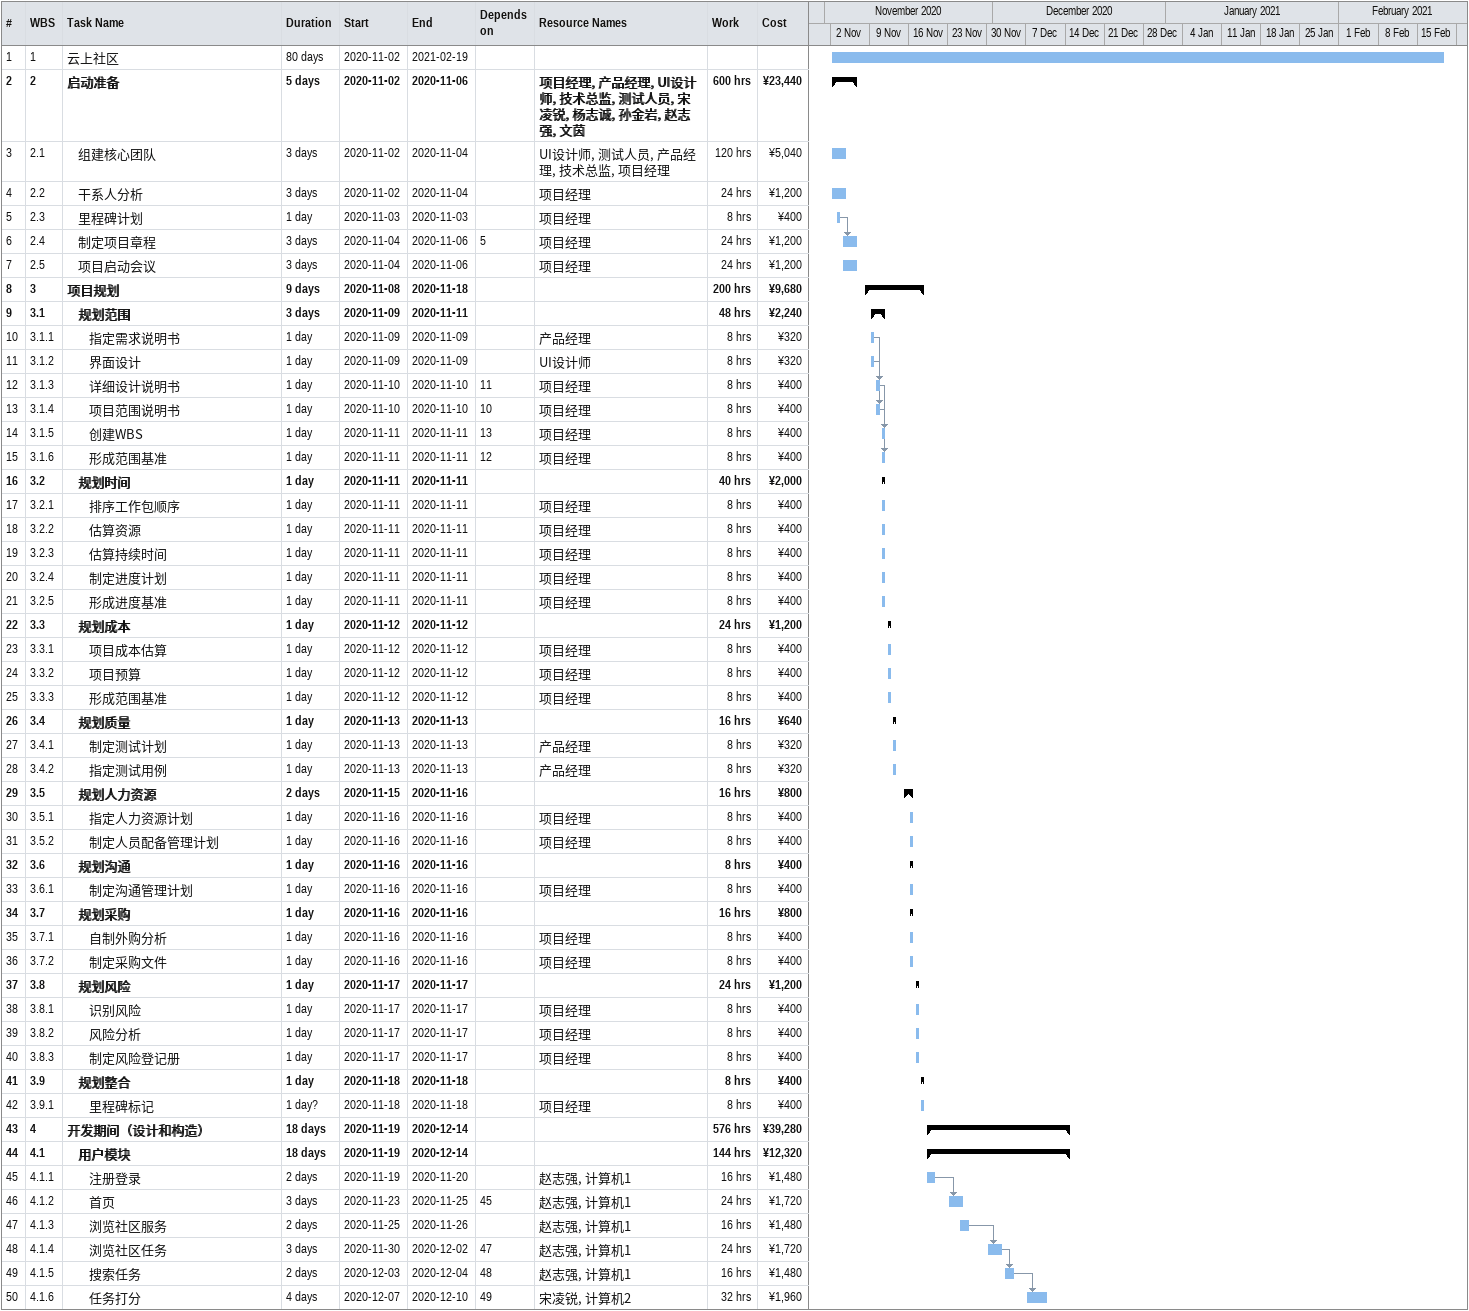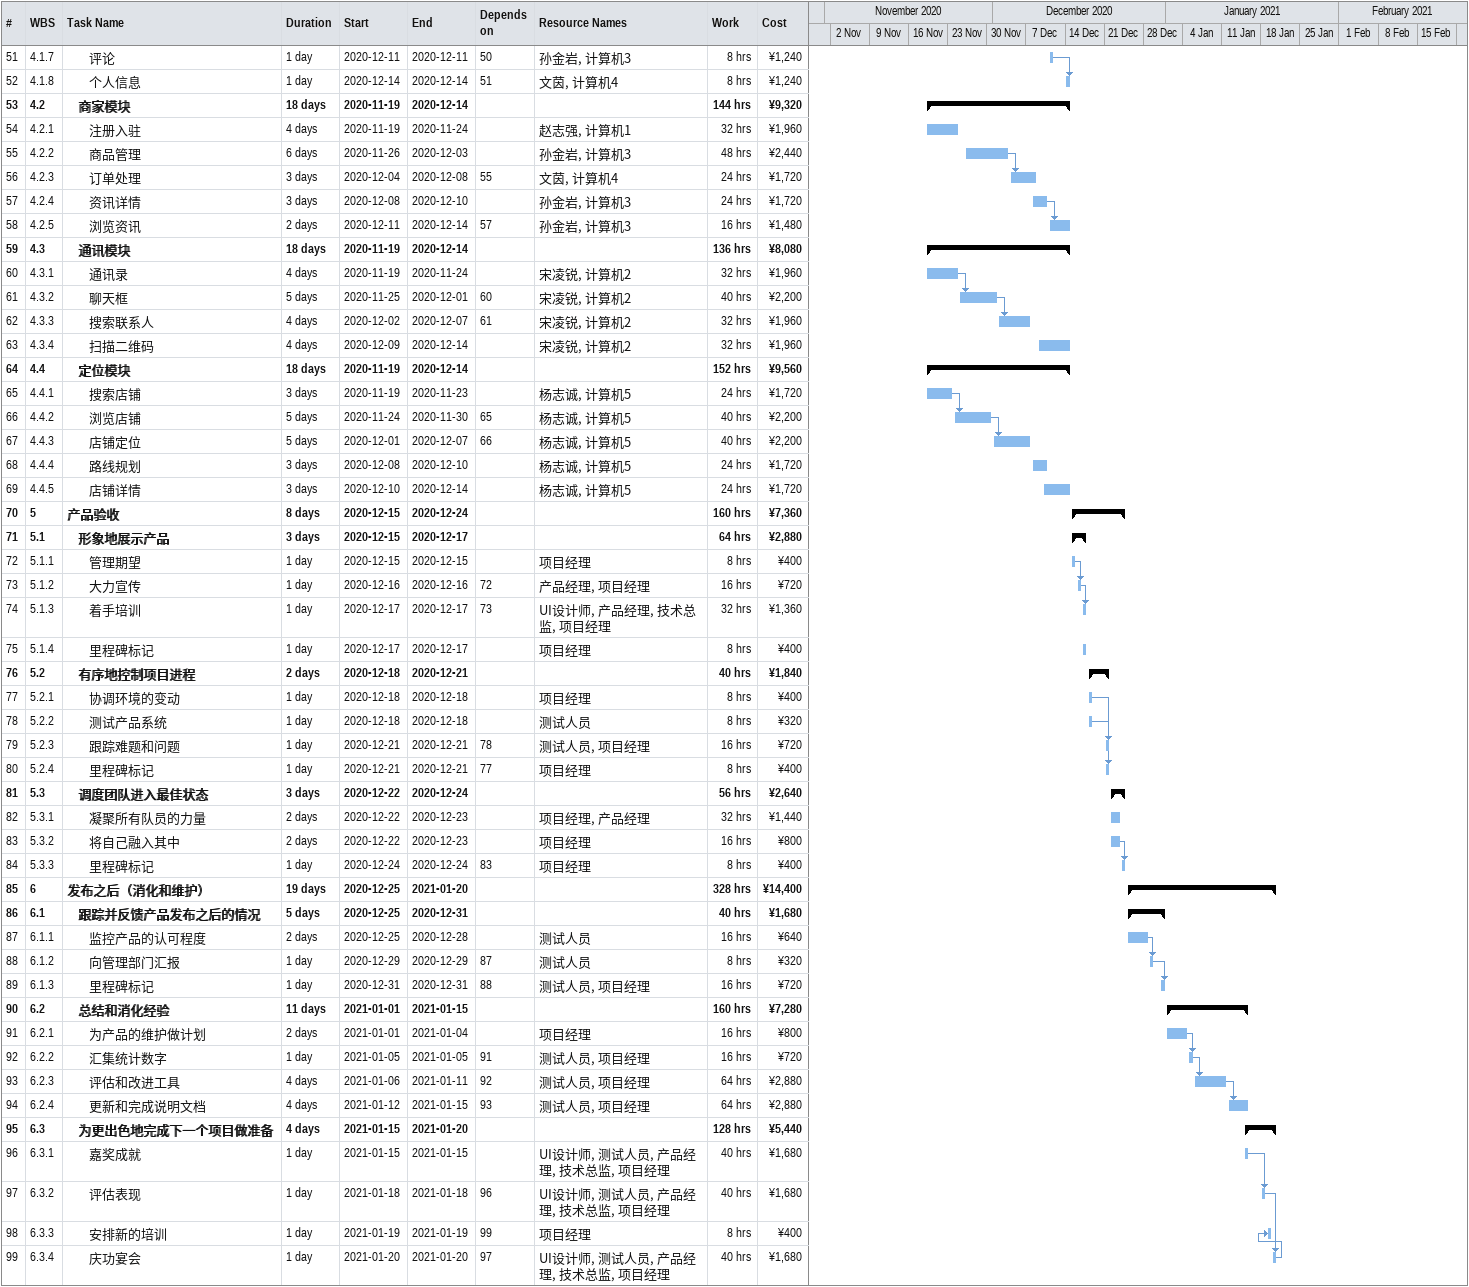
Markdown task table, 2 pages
| ID | WBS | Task | Duration | Start | Finish | Predecessors | Resources | Work (h) | Cost (¥) |
|---|---|---|---|---|---|---|---|---|---|
| 1 | 1 | 云上社区 | 80d | 2020-11-02 | 2021-02-19 |  |  |  |  |
| 2 | 2 | **启动准备** | 5d | 2020-11-02 | 2020-11-06 |  | 项目经理, 产品经理, UI设计师, 技术总监, 测试人员, 宋凌锐, 杨志诚, 孙金岩, 赵志强, 文茵 | 600 | 23440 |
| 3 | 2.1 | 组建核心团队 | 3d | 2020-11-02 | 2020-11-04 |  | UI设计师, 测试人员, 产品经理, 技术总监, 项目经理 | 120 | 5040 |
| 4 | 2.2 | 干系人分析 | 3d | 2020-11-02 | 2020-11-04 |  | 项目经理 | 24 | 1200 |
| 5 | 2.3 | 里程碑计划 | 1d | 2020-11-03 | 2020-11-03 |  | 项目经理 | 8 | 400 |
| 6 | 2.4 | 制定项目章程 | 3d | 2020-11-04 | 2020-11-06 | 5 | 项目经理 | 24 | 1200 |
| 7 | 2.5 | 项目启动会议 | 3d | 2020-11-04 | 2020-11-06 |  | 项目经理 | 24 | 1200 |
| 8 | 3 | **项目规划** | 9d | 2020-11-08 | 2020-11-18 |  |  | 200 | 9680 |
| 9 | 3.1 | **规划范围** | 3d | 2020-11-09 | 2020-11-11 |  |  | 48 | 2240 |
| 10 | 3.1.1 | 指定需求说明书 | 1d | 2020-11-09 | 2020-11-09 |  | 产品经理 | 8 | 320 |
| 11 | 3.1.2 | 界面设计 | 1d | 2020-11-09 | 2020-11-09 |  | UI设计师 | 8 | 320 |
| 12 | 3.1.3 | 详细设计说明书 | 1d | 2020-11-10 | 2020-11-10 | 11 | 项目经理 | 8 | 400 |
| 13 | 3.1.4 | 项目范围说明书 | 1d | 2020-11-10 | 2020-11-10 | 10 | 项目经理 | 8 | 400 |
| 14 | 3.1.5 | 创建WBS | 1d | 2020-11-11 | 2020-11-11 | 13 | 项目经理 | 8 | 400 |
| 15 | 3.1.6 | 形成范围基准 | 1d | 2020-11-11 | 2020-11-11 | 12 | 项目经理 | 8 | 400 |
| 16 | 3.2 | **规划时间** | 1d | 2020-11-11 | 2020-11-11 |  |  | 40 | 2000 |
| 17 | 3.2.1 | 排序工作包顺序 | 1d | 2020-11-11 | 2020-11-11 |  | 项目经理 | 8 | 400 |
| 18 | 3.2.2 | 估算资源 | 1d | 2020-11-11 | 2020-11-11 |  | 项目经理 | 8 | 400 |
| 19 | 3.2.3 | 估算持续时间 | 1d | 2020-11-11 | 2020-11-11 |  | 项目经理 | 8 | 400 |
| 20 | 3.2.4 | 制定进度计划 | 1d | 2020-11-11 | 2020-11-11 |  | 项目经理 | 8 | 400 |
| 21 | 3.2.5 | 形成进度基准 | 1d | 2020-11-11 | 2020-11-11 |  | 项目经理 | 8 | 400 |
| 22 | 3.3 | **规划成本** | 1d | 2020-11-12 | 2020-11-12 |  |  | 24 | 1200 |
| 23 | 3.3.1 | 项目成本估算 | 1d | 2020-11-12 | 2020-11-12 |  | 项目经理 | 8 | 400 |
| 24 | 3.3.2 | 项目预算 | 1d | 2020-11-12 | 2020-11-12 |  | 项目经理 | 8 | 400 |
| 25 | 3.3.3 | 形成范围基准 | 1d | 2020-11-12 | 2020-11-12 |  | 项目经理 | 8 | 400 |
| 26 | 3.4 | **规划质量** | 1d | 2020-11-13 | 2020-11-13 |  |  | 16 | 640 |
| 27 | 3.4.1 | 制定测试计划 | 1d | 2020-11-13 | 2020-11-13 |  | 产品经理 | 8 | 320 |
| 28 | 3.4.2 | 指定测试用例 | 1d | 2020-11-13 | 2020-11-13 |  | 产品经理 | 8 | 320 |
| 29 | 3.5 | **规划人力资源** | 2d | 2020-11-15 | 2020-11-16 |  |  | 16 | 800 |
| 30 | 3.5.1 | 指定人力资源计划 | 1d | 2020-11-16 | 2020-11-16 |  | 项目经理 | 8 | 400 |
| 31 | 3.5.2 | 制定人员配备管理计划 | 1d | 2020-11-16 | 2020-11-16 |  | 项目经理 | 8 | 400 |
| 32 | 3.6 | **规划沟通** | 1d | 2020-11-16 | 2020-11-16 |  |  | 8 | 400 |
| 33 | 3.6.1 | 制定沟通管理计划 | 1d | 2020-11-16 | 2020-11-16 |  | 项目经理 | 8 | 400 |
| 34 | 3.7 | **规划采购** | 1d | 2020-11-16 | 2020-11-16 |  |  | 16 | 800 |
| 35 | 3.7.1 | 自制外购分析 | 1d | 2020-11-16 | 2020-11-16 |  | 项目经理 | 8 | 400 |
| 36 | 3.7.2 | 制定采购文件 | 1d | 2020-11-16 | 2020-11-16 |  | 项目经理 | 8 | 400 |
| 37 | 3.8 | **规划风险** | 1d | 2020-11-17 | 2020-11-17 |  |  | 24 | 1200 |
| 38 | 3.8.1 | 识别风险 | 1d | 2020-11-17 | 2020-11-17 |  | 项目经理 | 8 | 400 |
| 39 | 3.8.2 | 风险分析 | 1d | 2020-11-17 | 2020-11-17 |  | 项目经理 | 8 | 400 |
| 40 | 3.8.3 | 制定风险登记册 | 1d | 2020-11-17 | 2020-11-17 |  | 项目经理 | 8 | 400 |
| 41 | 3.9 | **规划整合** | 1d | 2020-11-18 | 2020-11-18 |  |  | 8 | 400 |
| 42 | 3.9.1 | 里程碑标记 | 1d? | 2020-11-18 | 2020-11-18 |  | 项目经理 | 8 | 400 |
| 43 | 4 | **开发期间（设计和构造）** | 18d | 2020-11-19 | 2020-12-14 |  |  | 576 | 39280 |
| 44 | 4.1 | **用户模块** | 18d | 2020-11-19 | 2020-12-14 |  |  | 144 | 12320 |
| 45 | 4.1.1 | 注册登录 | 2d | 2020-11-19 | 2020-11-20 |  | 赵志强, 计算机1 | 16 | 1480 |
| 46 | 4.1.2 | 首页 | 3d | 2020-11-23 | 2020-11-25 | 45 | 赵志强, 计算机1 | 24 | 1720 |
| 47 | 4.1.3 | 浏览社区服务 | 2d | 2020-11-25 | 2020-11-26 |  | 赵志强, 计算机1 | 16 | 1480 |
| 48 | 4.1.4 | 浏览社区任务 | 3d | 2020-11-30 | 2020-12-02 | 47 | 赵志强, 计算机1 | 24 | 1720 |
| 49 | 4.1.5 | 搜索任务 | 2d | 2020-12-03 | 2020-12-04 | 48 | 赵志强, 计算机1 | 16 | 1480 |
| 50 | 4.1.6 | 任务打分 | 4d | 2020-12-07 | 2020-12-10 | 49 | 宋凌锐, 计算机2 | 32 | 1960 |
| 51 | 4.1.7 | 评论 | 1d | 2020-12-11 | 2020-12-11 | 50 | 孙金岩, 计算机3 | 8 | 1240 |
| 52 | 4.1.8 | 个人信息 | 1d | 2020-12-14 | 2020-12-14 | 51 | 文茵, 计算机4 | 8 | 1240 |
| 53 | 4.2 | **商家模块** | 18d | 2020-11-19 | 2020-12-14 |  |  | 144 | 9320 |
| 54 | 4.2.1 | 注册入驻 | 4d | 2020-11-19 | 2020-11-24 |  | 赵志强, 计算机1 | 32 | 1960 |
| 55 | 4.2.2 | 商品管理 | 6d | 2020-11-26 | 2020-12-03 |  | 孙金岩, 计算机3 | 48 | 2440 |
| 56 | 4.2.3 | 订单处理 | 3d | 2020-12-04 | 2020-12-08 | 55 | 文茵, 计算机4 | 24 | 1720 |
| 57 | 4.2.4 | 资讯详情 | 3d | 2020-12-08 | 2020-12-10 |  | 孙金岩, 计算机3 | 24 | 1720 |
| 58 | 4.2.5 | 浏览资讯 | 2d | 2020-12-11 | 2020-12-14 | 57 | 孙金岩, 计算机3 | 16 | 1480 |
| 59 | 4.3 | **通讯模块** | 18d | 2020-11-19 | 2020-12-14 |  |  | 136 | 8080 |
| 60 | 4.3.1 | 通讯录 | 4d | 2020-11-19 | 2020-11-24 |  | 宋凌锐, 计算机2 | 32 | 1960 |
| 61 | 4.3.2 | 聊天框 | 5d | 2020-11-25 | 2020-12-01 | 60 | 宋凌锐, 计算机2 | 40 | 2200 |
| 62 | 4.3.3 | 搜索联系人 | 4d | 2020-12-02 | 2020-12-07 | 61 | 宋凌锐, 计算机2 | 32 | 1960 |
| 63 | 4.3.4 | 扫描二维码 | 4d | 2020-12-09 | 2020-12-14 |  | 宋凌锐, 计算机2 | 32 | 1960 |
| 64 | 4.4 | **定位模块** | 18d | 2020-11-19 | 2020-12-14 |  |  | 152 | 9560 |
| 65 | 4.4.1 | 搜索店铺 | 3d | 2020-11-19 | 2020-11-23 |  | 杨志诚, 计算机5 | 24 | 1720 |
| 66 | 4.4.2 | 浏览店铺 | 5d | 2020-11-24 | 2020-11-30 | 65 | 杨志诚, 计算机5 | 40 | 2200 |
| 67 | 4.4.3 | 店铺定位 | 5d | 2020-12-01 | 2020-12-07 | 66 | 杨志诚, 计算机5 | 40 | 2200 |
| 68 | 4.4.4 | 路线规划 | 3d | 2020-12-08 | 2020-12-10 |  | 杨志诚, 计算机5 | 24 | 1720 |
| 69 | 4.4.5 | 店铺详情 | 3d | 2020-12-10 | 2020-12-14 |  | 杨志诚, 计算机5 | 24 | 1720 |
| 70 | 5 | **产品验收** | 8d | 2020-12-15 | 2020-12-24 |  |  | 160 | 7360 |
| 71 | 5.1 | **形象地展示产品** | 3d | 2020-12-15 | 2020-12-17 |  |  | 64 | 2880 |
| 72 | 5.1.1 | 管理期望 | 1d | 2020-12-15 | 2020-12-15 |  | 项目经理 | 8 | 400 |
| 73 | 5.1.2 | 大力宣传 | 1d | 2020-12-16 | 2020-12-16 | 72 | 产品经理, 项目经理 | 16 | 720 |
| 74 | 5.1.3 | 着手培训 | 1d | 2020-12-17 | 2020-12-17 | 73 | UI设计师, 产品经理, 技术总监, 项目经理 | 32 | 1360 |
| 75 | 5.1.4 | 里程碑标记 | 1d | 2020-12-17 | 2020-12-17 |  | 项目经理 | 8 | 400 |
| 76 | 5.2 | **有序地控制项目进程** | 2d | 2020-12-18 | 2020-12-21 |  |  | 40 | 1840 |
| 77 | 5.2.1 | 协调环境的变动 | 1d | 2020-12-18 | 2020-12-18 |  | 项目经理 | 8 | 400 |
| 78 | 5.2.2 | 测试产品系统 | 1d | 2020-12-18 | 2020-12-18 |  | 测试人员 | 8 | 320 |
| 79 | 5.2.3 | 跟踪难题和问题 | 1d | 2020-12-21 | 2020-12-21 | 78 | 测试人员, 项目经理 | 16 | 720 |
| 80 | 5.2.4 | 里程碑标记 | 1d | 2020-12-21 | 2020-12-21 | 77 | 项目经理 | 8 | 400 |
| 81 | 5.3 | **调度团队进入最佳状态** | 3d | 2020-12-22 | 2020-12-24 |  |  | 56 | 2640 |
| 82 | 5.3.1 | 凝聚所有队员的力量 | 2d | 2020-12-22 | 2020-12-23 |  | 项目经理, 产品经理 | 32 | 1440 |
| 83 | 5.3.2 | 将自己融入其中 | 2d | 2020-12-22 | 2020-12-23 |  | 项目经理 | 16 | 800 |
| 84 | 5.3.3 | 里程碑标记 | 1d | 2020-12-24 | 2020-12-24 | 83 | 项目经理 | 8 | 400 |
| 85 | 6 | **发布之后（消化和维护）** | 19d | 2020-12-25 | 2021-01-20 |  |  | 328 | 14400 |
| 86 | 6.1 | **跟踪并反馈产品发布之后的情况** | 5d | 2020-12-25 | 2020-12-31 |  |  | 40 | 1680 |
| 87 | 6.1.1 | 监控产品的认可程度 | 2d | 2020-12-25 | 2020-12-28 |  | 测试人员 | 16 | 640 |
| 88 | 6.1.2 | 向管理部门汇报 | 1d | 2020-12-29 | 2020-12-29 | 87 | 测试人员 | 8 | 320 |
| 89 | 6.1.3 | 里程碑标记 | 1d | 2020-12-31 | 2020-12-31 | 88 | 测试人员, 项目经理 | 16 | 720 |
| 90 | 6.2 | **总结和消化经验** | 11d | 2021-01-01 | 2021-01-15 |  |  | 160 | 7280 |
| 91 | 6.2.1 | 为产品的维护做计划 | 2d | 2021-01-01 | 2021-01-04 |  | 项目经理 | 16 | 800 |
| 92 | 6.2.2 | 汇集统计数字 | 1d | 2021-01-05 | 2021-01-05 | 91 | 测试人员, 项目经理 | 16 | 720 |
| 93 | 6.2.3 | 评估和改进工具 | 4d | 2021-01-06 | 2021-01-11 | 92 | 测试人员, 项目经理 | 64 | 2880 |
| 94 | 6.2.4 | 更新和完成说明文档 | 4d | 2021-01-12 | 2021-01-15 | 93 | 测试人员, 项目经理 | 64 | 2880 |
| 95 | 6.3 | **为更出色地完成下一个项目做准备** | 4d | 2021-01-15 | 2021-01-20 |  |  | 128 | 5440 |
| 96 | 6.3.1 | 嘉奖成就 | 1d | 2021-01-15 | 2021-01-15 |  | UI设计师, 测试人员, 产品经理, 技术总监, 项目经理 | 40 | 1680 |
| 97 | 6.3.2 | 评估表现 | 1d | 2021-01-18 | 2021-01-18 | 96 | UI设计师, 测试人员, 产品经理, 技术总监, 项目经理 | 40 | 1680 |
| 98 | 6.3.3 | 安排新的培训 | 1d | 2021-01-19 | 2021-01-19 | 99 | 项目经理 | 8 | 400 |
| 99 | 6.3.4 | 庆功宴会 | 1d | 2021-01-20 | 2021-01-20 | 97 | UI设计师, 测试人员, 产品经理, 技术总监, 项目经理 | 40 | 1680 |
